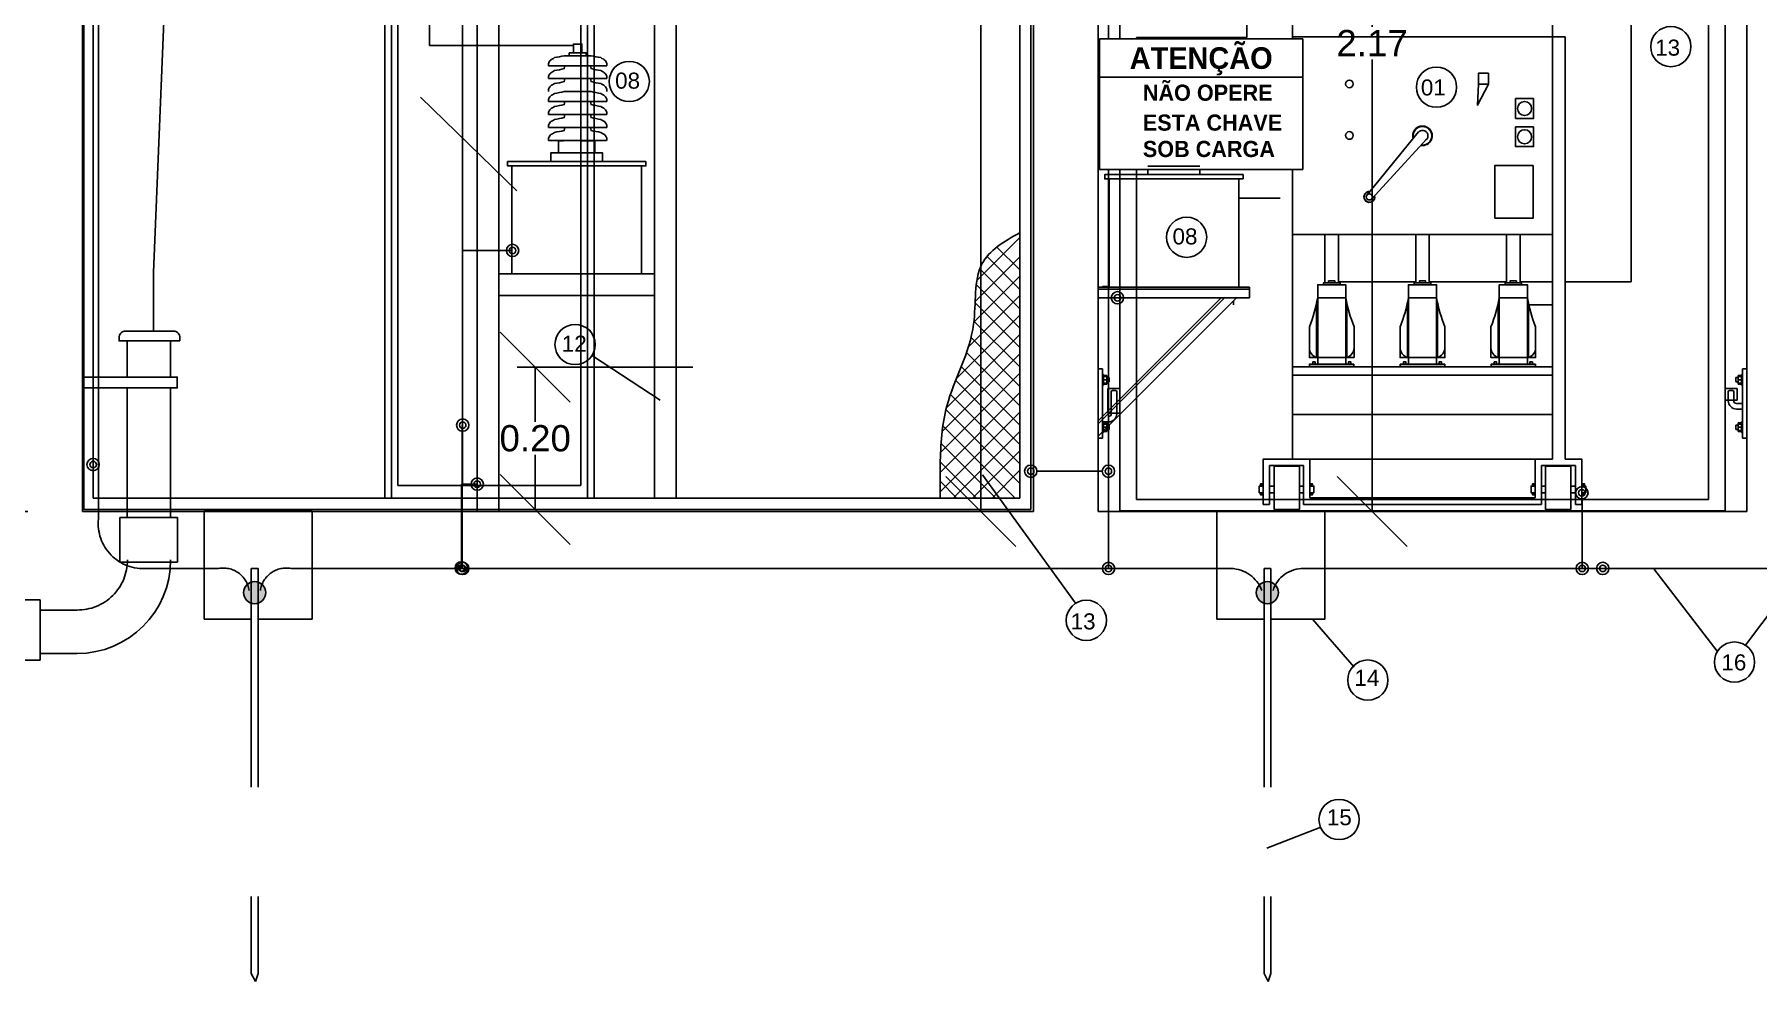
# Model space of a CAD drawing. Header units: metres. Extents: x 4188.7 to 4272.1, y 2012.8 to 2020.9.
# Drawn here: x 4216.593 to 4218.562, y 2015.576 to 2016.659 of the extents above; entities that cross this region are included whole.
import ezdxf

# ---------------------------------------------------------------- set-up
doc = ezdxf.new("R2010")
doc.units = ezdxf.units.M
for name, pattern in [('DASHDOT', [25.4, 12.7, -6.35, 0, -6.35]), ('DASHED', [0.75, 0.5, -0.25]), ('DIVIDE', [1.25, 0.5, -0.25, 0, -0.25, 0, -0.25]), ('HIDDEN', [9.525, 6.35, -3.175]), ('TRAÇO-PTO_P', [0.5, 0.25, -0.125, 0, -0.125])]:
    doc.linetypes.add(name, pattern=pattern)
for name, color, linetype in [('02', 1, 'Continuous'), ('0e-acionamento', 2, 'Continuous'), ('0E-Arquitetura', 1, 'Continuous'), ('A-COTAS', 7, 'Continuous'), ('A-FORMATOINTERNO', 22, 'Continuous'), ('A-PARED', 7, 'Continuous'), ('A-PORTA', 4, 'Continuous'), ('AX-AUXIL', 2, 'Continuous'), ('CONSTRUIR', 7, 'Continuous'), ('DIVISÓRIA', 3, 'Continuous'), ('E-ALTATENSAO', 5, 'Continuous'), ('E-ATERRAMENTO', 3, 'TRAÇO-PTO_P'), ('E-CANALETA', 6, 'Continuous'), ('E-EQUIPAMENTOS', 130, 'Continuous'), ('E-TELAPROTEÇÃO', 2, 'Continuous'), ('FORMATO_LEGENDA', 7, 'Continuous'), ('JANELA', 7, 'Continuous'), ('MALHA-DE-TERRA', 7, 'Continuous'), ('PORTA', 7, 'Continuous'), ('Tubulaçao', 7, 'TRAÇO-PTO_P')]:
    doc.layers.add(name, color=color, linetype=linetype)
doc.styles.add('arial', font='arial.ttf')
doc.styles.get("Standard").update_dxf_attribs({"font": 'arial.ttf'})
doc.styles.add('TECHNICBOLD', font='teb_____.pfb')
doc.dimstyles.get("Standard").update_dxf_attribs({"dimtxt": 0.03, "dimasz": 0.08, "dimexe": 0.18, "dimexo": 0.0625, "dimgap": 0.0035, "dimtad": 0, "dimtih": 1, "dimtoh": 1, "dimdec": 4, "dimzin": 0, "dimdsep": 46, "dimtxsty": 'Standard', "dimblk": 'OBLIQUE', "dimcen": 0.05, "dimadec": 0, "dimazin": 0, "dimtfac": 1, "dimtdec": 4, "dimtofl": 0, "dimtmove": 0, "dimatfit": 3, "dimldrblk": 'OBLIQUE', "dimfxl": 1, "dimtolj": 1, "dimtzin": 0, "dimarcsym": 0})

# ---------------------------------------------------------------- blocks, each defined once
blk = doc.blocks.new('_OBLIQUE')
at = {"color": 0, "linetype": 'ByBlock'}
blk.add_line((-0.5, -0.5), (0.5, 0.5), dxfattribs=at)
blk = doc.blocks.new('*D46')
at = {"color": 0, "lineweight": -2, "transparency": 16777216}
for p, q in [((4216.5871, 2016.8562), (4216.2684, 2016.8562)), ((4216.4484, 2016.8562), (4216.4484, 2016.5037)), ((4216.4484, 2016.1135), (4216.4484, 2016.466)), ((4216.5855, 2016.1135), (4216.2684, 2016.1135))]:
    blk.add_line(p, q, dxfattribs=at)
at = {"color": 0, "lineweight": -2, "transparency": 16777216, "xscale": 0.08, "yscale": 0.08, "zscale": 0.08}
for p, rotation in [((4216.4484, 2016.8562), 90), ((4216.4484, 2016.1135), 270)]:
    blk.add_blockref('_OBLIQUE', p, dxfattribs=dict(at, rotation=rotation))
at = {"color": 0, "transparency": 16777216, "insert": (4216.4484, 2016.4848), "char_height": 0.03, "attachment_point": 5}
blk.add_mtext('\\A1;1.50', dxfattribs=at)
blk = doc.blocks.new('*D47')
at = {"color": 0, "lineweight": -2, "transparency": 16777216}
for p, q in [((4216.5871, 2017.1628), (4215.8617, 2017.1628)), ((4216.0417, 2017.1628), (4216.0417, 2016.657)), ((4216.0417, 2016.1135), (4216.0417, 2016.6193)), ((4216.5855, 2016.1135), (4215.8617, 2016.1135))]:
    blk.add_line(p, q, dxfattribs=at)
at = {"color": 0, "lineweight": -2, "transparency": 16777216, "xscale": 0.08, "yscale": 0.08, "zscale": 0.08}
for p, rotation in [((4216.0417, 2017.1628), 90), ((4216.0417, 2016.1135), 270)]:
    blk.add_blockref('_OBLIQUE', p, dxfattribs=dict(at, rotation=rotation))
at = {"color": 0, "transparency": 16777216, "insert": (4216.0417, 2016.6381), "char_height": 0.03, "attachment_point": 5}
blk.add_mtext('\\A1;2.10', dxfattribs=at)
blk = doc.blocks.new('*D49')
at = {"color": 0, "lineweight": -2, "transparency": 16777216}
for p, q in [((4217.6724, 2017.2992), (4217.4946, 2017.2992)), ((4217.6746, 2017.2992), (4217.6746, 2016.7251)), ((4217.6746, 2016.1135), (4217.6746, 2016.6875)), ((4217.6724, 2016.1135), (4217.4946, 2016.1135))]:
    blk.add_line(p, q, dxfattribs=at)
at = {"color": 0, "lineweight": -2, "transparency": 16777216, "xscale": 0.08, "yscale": 0.08, "zscale": 0.08}
for p, rotation in [((4217.6746, 2017.2992), 90), ((4217.6746, 2016.1135), 270)]:
    blk.add_blockref('_OBLIQUE', p, dxfattribs=dict(at, rotation=rotation))
at = {"color": 0, "transparency": 16777216, "insert": (4217.6746, 2016.7063), "char_height": 0.03, "attachment_point": 5}
blk.add_mtext('\\A1;2.40', dxfattribs=at)
blk = doc.blocks.new('*D50')
at = {"color": 0, "lineweight": -2, "transparency": 16777216}
for p, q in [((4217.145, 2016.2784), (4217.3455, 2016.2784)), ((4217.1655, 2016.2784), (4217.1655, 2016.2159)), ((4217.1655, 2016.1158), (4217.1655, 2016.1783)), ((4217.1436, 2016.1158), (4217.3455, 2016.1158))]:
    blk.add_line(p, q, dxfattribs=at)
at = {"color": 0, "lineweight": -2, "transparency": 16777216, "xscale": 0.08, "yscale": 0.08, "zscale": 0.08}
for p, rotation in [((4217.1655, 2016.2784), 90), ((4217.1655, 2016.1158), 270)]:
    blk.add_blockref('_OBLIQUE', p, dxfattribs=dict(at, rotation=rotation))
at = {"color": 0, "transparency": 16777216, "insert": (4217.1655, 2016.1971), "char_height": 0.03, "attachment_point": 5}
blk.add_mtext('\\A1;0.20', dxfattribs=at)
blk = doc.blocks.new('*D51')
at = {"color": 0, "lineweight": -2, "transparency": 16777216}
for p, q in [((4218.1246, 2017.1847), (4217.9419, 2017.1847)), ((4218.1219, 2017.1847), (4218.1219, 2016.6677)), ((4218.1219, 2016.1135), (4218.1219, 2016.6305)), ((4218.1246, 2016.1135), (4217.9419, 2016.1135))]:
    blk.add_line(p, q, dxfattribs=at)
at = {"color": 0, "lineweight": -2, "transparency": 16777216, "xscale": 0.08, "yscale": 0.08, "zscale": 0.08}
for p, rotation in [((4218.1219, 2017.1847), 90), ((4218.1219, 2016.1135), 270)]:
    blk.add_blockref('_OBLIQUE', p, dxfattribs=dict(at, rotation=rotation))
at = {"color": 0, "transparency": 16777216, "insert": (4218.1219, 2016.6491), "char_height": 0.03, "attachment_point": 5}
blk.add_mtext('\\A1;2.17', dxfattribs=at)

msp = doc.modelspace()

# ---------------------------------------------------------------- hatches: boundary and pattern name
at = {"layer": 'A-PORTA', "ltscale": 10}
for points in [[(4216.83261, 2016.02064, -1), (4216.8581, 2016.02064, -1)], [(4217.98995, 2016.02064, -1), (4218.01544, 2016.02064, -1)]]:
    msp.add_hatch(color=256, dxfattribs=at).paths.add_polyline_path(points)

# ---------------------------------------------------------------- linework, layer by layer
at = {"ltscale": 10}
msp.add_line((4218.30827, 2016.1735), (4218.05076, 2016.1735), dxfattribs=at)
at = {"color": 7}
for p, q in [((4218.54867, 2015.96083), (4218.64602, 2016.0906)), ((4218.10144, 2015.9357), (4218.05392, 2015.99036)), ((4218.06343, 2015.75259), (4218.00179, 2015.72845))]:
    msp.add_line(p, q, dxfattribs=at)
at = {"layer": '02', "ltscale": 10}
for p, q in [((4218.11626, 2016.47562), (4218.17508, 2016.54752)), ((4218.18459, 2016.53959), (4218.1212, 2016.47068)), ((4218.05854, 2016.35185), (4218.05854, 2016.28954)), ((4218.09303, 2016.35185), (4218.09303, 2016.28954)), ((4218.16227, 2016.35185), (4218.16227, 2016.28954)), ((4218.19676, 2016.35185), (4218.19676, 2016.28954)), ((4218.26604, 2016.35185), (4218.26604, 2016.28954)), ((4218.30053, 2016.35185), (4218.30053, 2016.28954))]:
    msp.add_line(p, q, dxfattribs=at)
for points in [[(4218.0308, 2016.65383), (4218.0308, 2016.74263), (4218.32822, 2016.74263), (4218.32822, 2016.65617), (4218.04271, 2016.65617)], [(4218.0308, 2016.65617), (4218.32822, 2016.65617), (4218.32822, 2016.43016), (4218.0308, 2016.43016), (4218.0308, 2016.50465)], [(4218.25482, 2016.60213), (4218.2422, 2016.578), (4218.24336, 2016.60213)]]:
    msp.add_lwpolyline(points, dxfattribs=at)
for points in [[(4218.25482, 2016.61472), (4218.24336, 2016.61472), (4218.24336, 2016.60213), (4218.25482, 2016.60213)], [(4218.30651, 2016.58561), (4218.28589, 2016.58561), (4218.28589, 2016.56304), (4218.30651, 2016.56304)], [(4218.30651, 2016.55326), (4218.28589, 2016.55326), (4218.28589, 2016.53069), (4218.30651, 2016.53069)], [(4218.30615, 2016.50924), (4218.26223, 2016.50924), (4218.26223, 2016.449), (4218.30615, 2016.449)]]:
    msp.add_lwpolyline(points, close=True, dxfattribs=at)
for centre, radius in [((4218.2962, 2016.57433), 0.00806), ((4218.2962, 2016.54198), 0.00806), ((4218.1188, 2016.47322), 0.0035)]:
    msp.add_circle(centre, radius, dxfattribs=at)
for centre, radius, start, end in [((4218.17951, 2016.54317), 0.01115, 260.91442, 197.0178), ((4218.17951, 2016.54317), 0.01066, 262.6925, 195.22835), ((4218.17951, 2016.54317), 0.01061, 262.88166, 195.03795), ((4218.17951, 2016.54317), 0.00621, 309.92973, 145.93615), ((4218.1188, 2016.47322), 0.00621, 84.85142, 13.23755), ((4218.1188, 2016.47322), 0.00597, 86.47584, 11.61263)]:
    msp.add_arc(centre, radius, start, end, dxfattribs=at)
at = {"layer": '0e-acionamento'}
for p, q in [((4217.86579, 2016.50855), (4217.92508, 2016.50855)), ((4217.80898, 2016.37022), (4217.98189, 2016.37022)), ((4217.80898, 2016.36775), (4217.98189, 2016.36775)), ((4217.9496, 2016.35787), (4217.80898, 2016.21724)), ((4217.96707, 2016.35787), (4217.80898, 2016.19977)), ((4217.9531, 2016.35787), (4217.80898, 2016.21374)), ((4217.98189, 2016.35787), (4217.80898, 2016.35787)), ((4217.98189, 2016.37022), (4217.98189, 2016.35787))]:
    msp.add_line(p, q, dxfattribs=at)
for points in [[(4217.97448, 2016.49373), (4217.81639, 2016.49373), (4217.81639, 2016.49867), (4217.97448, 2016.49867)], [(4217.96954, 2016.37022), (4217.82133, 2016.37022), (4217.82133, 2016.49373), (4217.96954, 2016.49373)]]:
    msp.add_lwpolyline(points, close=True, dxfattribs=at)
msp.add_lwpolyline([(4217.92508, 2016.50465), (4217.92508, 2016.49867), (4217.86579, 2016.49867), (4217.86579, 2016.50465)], dxfattribs=at)
at = {"layer": '0E-Arquitetura', "color": 1}
for p, q in [((4216.64955, 2016.11583), (4216.64955, 2017.5902)), ((4217.73179, 2017.5902), (4217.73179, 2016.11583)), ((4216.66031, 2016.12888), (4216.66031, 2017.16331)), ((4217.71944, 2017.16331), (4217.71944, 2016.12888)), ((4218.52535, 2016.11422), (4218.52535, 2017.00306)), ((4218.50652, 2016.12727), (4218.50652, 2016.98424)), ((4217.97885, 2016.65561), (4217.97885, 2016.87335)), ((4217.83373, 2016.65383), (4217.83373, 2016.67443)), ((4217.8525, 2016.65561), (4217.97885, 2016.65561)), ((4217.8525, 2016.65561), (4217.8525, 2016.6538)), ((4217.83373, 2016.11422), (4217.83373, 2016.50465)), ((4217.8525, 2016.12727), (4217.8525, 2016.50465)), ((4217.82066, 2016.37068), (4217.81392, 2016.37068)), ((4217.80898, 2016.27649), (4217.81392, 2016.27649)), ((4217.81392, 2016.19745), (4217.81392, 2016.27649)), ((4218.54511, 2016.19745), (4218.54511, 2016.27649)), ((4218.55005, 2016.27649), (4218.54511, 2016.27649)), ((4217.8149, 2016.27022), (4217.81392, 2016.27022)), ((4217.8149, 2016.25807), (4217.81392, 2016.25807)), ((4217.8149, 2016.25807), (4217.8149, 2016.27022)), ((4217.81861, 2016.26908), (4217.8149, 2016.26908)), ((4217.81861, 2016.26785), (4217.8149, 2016.26785)), ((4217.81861, 2016.26414), (4217.8149, 2016.26414)), ((4217.81861, 2016.26044), (4217.8149, 2016.26044)), ((4217.81861, 2016.2592), (4217.8149, 2016.2592)), ((4217.81861, 2016.2592), (4217.81861, 2016.26908)), ((4217.82133, 2016.26661), (4217.81861, 2016.26661)), ((4217.82133, 2016.26167), (4217.81861, 2016.26167)), ((4217.82133, 2016.26167), (4217.82133, 2016.26661)), ((4218.5377, 2016.26661), (4218.54041, 2016.26661)), ((4218.5377, 2016.26167), (4218.5377, 2016.26661)), ((4218.5377, 2016.26167), (4218.54041, 2016.26167)), ((4218.54041, 2016.2592), (4218.54041, 2016.26908)), ((4218.54041, 2016.26908), (4218.54412, 2016.26908)), ((4218.54041, 2016.26785), (4218.54412, 2016.26785)), ((4218.54041, 2016.26414), (4218.54412, 2016.26414)), ((4218.54041, 2016.26044), (4218.54412, 2016.26044)), ((4218.54041, 2016.2592), (4218.54412, 2016.2592)), ((4218.54412, 2016.25807), (4218.54412, 2016.27022)), ((4218.54412, 2016.27022), (4218.54511, 2016.27022)), ((4218.54412, 2016.25807), (4218.54511, 2016.25807)), ((4217.8238, 2016.22529), (4217.8238, 2016.25031)), ((4217.82528, 2016.25179), (4217.82859, 2016.25179)), ((4217.83007, 2016.22529), (4217.83007, 2016.25031)), ((4218.52895, 2016.24011), (4218.52895, 2016.25031)), ((4218.53044, 2016.25179), (4218.53375, 2016.25179)), ((4218.53523, 2016.24011), (4218.53523, 2016.25031)), ((4218.53836, 2016.23697), (4218.54511, 2016.23697)), ((4218.54511, 2016.2307), (4218.53836, 2016.2307)), ((4217.80898, 2016.19745), (4217.81392, 2016.19745)), ((4217.8149, 2016.21587), (4217.81392, 2016.21587)), ((4217.81392, 2016.21587), (4217.82066, 2016.21587)), ((4217.8149, 2016.20372), (4217.81392, 2016.20372)), ((4217.8149, 2016.21587), (4217.8149, 2016.20372)), ((4217.81861, 2016.21474), (4217.8149, 2016.21474)), ((4217.81861, 2016.2135), (4217.8149, 2016.2135)), ((4217.81861, 2016.2098), (4217.8149, 2016.2098)), ((4217.81861, 2016.20609), (4217.8149, 2016.20609)), ((4217.81861, 2016.20486), (4217.8149, 2016.20486)), ((4217.81861, 2016.21474), (4217.81861, 2016.20486)), ((4217.82133, 2016.21227), (4217.81861, 2016.21227)), ((4217.82133, 2016.20733), (4217.81861, 2016.20733)), ((4217.82133, 2016.21227), (4217.82133, 2016.20733)), ((4218.5377, 2016.21227), (4218.5377, 2016.20733)), ((4218.5377, 2016.21227), (4218.54041, 2016.21227)), ((4218.5377, 2016.20733), (4218.54041, 2016.20733)), ((4218.54041, 2016.21474), (4218.54041, 2016.20486)), ((4218.54041, 2016.21474), (4218.54412, 2016.21474)), ((4218.54041, 2016.2135), (4218.54412, 2016.2135)), ((4218.54041, 2016.2098), (4218.54412, 2016.2098)), ((4218.54041, 2016.20609), (4218.54412, 2016.20609)), ((4218.54041, 2016.20486), (4218.54412, 2016.20486)), ((4218.54412, 2016.21587), (4218.54511, 2016.21587)), ((4218.54412, 2016.21587), (4218.54412, 2016.20372)), ((4218.54412, 2016.20372), (4218.54511, 2016.20372)), ((4218.55005, 2016.19745), (4218.54511, 2016.19745)), ((4217.71944, 2016.12888), (4216.66031, 2016.12888)), ((4218.50652, 2016.12727), (4217.8525, 2016.12727)), ((4217.73179, 2016.11583), (4216.64955, 2016.11583)), ((4218.52535, 2016.11346), (4217.83368, 2016.11346)), ((4218.52535, 2016.11422), (4217.83373, 2016.11422))]:
    msp.add_line(p, q, dxfattribs=at)
at = {"layer": '0E-Arquitetura'}
for p, q in [((4217.6702, 2016.37768), (4217.71944, 2016.42692)), ((4217.71944, 2016.38968), (4217.6932, 2016.41593)), ((4217.66825, 2016.35355), (4217.71944, 2016.40474)), ((4217.71944, 2016.3675), (4217.68183, 2016.40512)), ((4217.66679, 2016.32991), (4217.71944, 2016.38255)), ((4217.71944, 2016.34532), (4217.67364, 2016.39112)), ((4217.66046, 2016.30139), (4217.71944, 2016.36037)), ((4217.71944, 2016.32313), (4217.66955, 2016.37302)), ((4217.64698, 2016.26573), (4217.71944, 2016.33819)), ((4217.71944, 2016.30095), (4217.6682, 2016.35219)), ((4217.6354, 2016.23197), (4217.71944, 2016.316)), ((4217.71944, 2016.27877), (4217.66694, 2016.33126)), ((4217.71944, 2016.25658), (4217.66359, 2016.31243)), ((4217.63058, 2016.20496), (4217.71944, 2016.29382)), ((4217.71944, 2016.21222), (4217.65241, 2016.27925)), ((4217.71944, 2016.2344), (4217.65846, 2016.29538)), ((4217.62875, 2016.18094), (4217.71944, 2016.27164)), ((4217.71944, 2016.19003), (4217.64606, 2016.26341)), ((4217.62818, 2016.15819), (4217.71944, 2016.24945)), ((4217.71944, 2016.16785), (4217.64002, 2016.24727)), ((4217.62815, 2016.13598), (4217.71944, 2016.22727)), ((4217.71944, 2016.14567), (4217.63495, 2016.23015)), ((4217.71404, 2016.12888), (4217.63142, 2016.2115)), ((4217.64323, 2016.12888), (4217.71944, 2016.20509)), ((4217.69186, 2016.12888), (4217.62934, 2016.1914)), ((4217.66542, 2016.12888), (4217.71944, 2016.1829)), ((4217.66968, 2016.12888), (4217.62838, 2016.17017)), ((4217.6876, 2016.12888), (4217.71944, 2016.16072)), ((4217.64749, 2016.12888), (4217.62812, 2016.14825))]:
    msp.add_line(p, q, dxfattribs=at)
at = {"layer": '0E-Arquitetura', "color": 252, "linetype": 'HIDDEN', "ltscale": 0.03}
for p, q in [((4217.82009, 2016.22585), (4217.82009, 2016.25426)), ((4217.82009, 2016.25426), (4217.83368, 2016.25426)), ((4218.53893, 2016.25426), (4218.52535, 2016.25426)), ((4218.53893, 2016.24067), (4218.52535, 2016.24067)), ((4218.53893, 2016.24067), (4218.53893, 2016.25426)), ((4217.82009, 2016.22585), (4217.83368, 2016.22585))]:
    msp.add_line(p, q, dxfattribs=at)
at = {"layer": '0E-Arquitetura', "color": 1}
for centre, radius, start, end in [((4217.82528, 2016.25031), 0.00148, 90, 180), ((4217.82859, 2016.25031), 0.00148, 0, 90), ((4218.53044, 2016.25031), 0.00148, 90, 180), ((4218.53836, 2016.24011), 0.00941, 180, 270), ((4218.53375, 2016.25031), 0.00148, 0, 90), ((4218.53836, 2016.24011), 0.00314, 180, 270), ((4217.82066, 2016.22529), 0.00941, 270, 0), ((4217.82066, 2016.22529), 0.00314, 270, 0)]:
    msp.add_arc(centre, radius, start, end, dxfattribs=at)
at = {"layer": '0E-Arquitetura'}
msp.add_open_spline([(4217.71944, 2016.43228), (4217.70122, 2016.42245), (4217.66332, 2016.39918), (4217.67459, 2016.31426), (4217.63229, 2016.24604), (4217.62798, 2016.17681), (4217.62809, 2016.14163), (4217.62821, 2016.12888)], degree=3, knots=[0.01715932, 0.01715932, 0.01715932, 0.01715932, 0.13224573, 0.27282314, 0.47222625, 0.60839138, 0.68602325, 0.68602325, 0.68602325, 0.68602325], dxfattribs=at)
at = {"layer": 'A-COTAS', "ltscale": 10}
for p, q in [((4217.40167, 2016.11346), (4217.08154, 2016.11346)), ((4217.81699, 2016.11346), (4217.80898, 2016.11346))]:
    msp.add_line(p, q, dxfattribs=at)
at = {"layer": 'A-FORMATOINTERNO'}
for p in [(4216.74787, 2016.84661), (4216.72938, 2016.32031)]:
    msp.add_line(p, (4216.72938, 2016.38693), dxfattribs=at)
at = {"layer": 'A-FORMATOINTERNO', "ltscale": 10}
for centre, radius in [((4217.13962, 2016.41197), 0.00706), ((4217.13962, 2016.41197), 0.00371), ((4217.83086, 2016.35787), 0.00706), ((4217.83086, 2016.35787), 0.00371), ((4217.08264, 2016.21233), 0.00706), ((4217.08264, 2016.21233), 0.00371), ((4216.66031, 2016.16711), 0.00706), ((4216.66031, 2016.16711), 0.00371), ((4217.73179, 2016.15952), 0.00706), ((4217.73179, 2016.15952), 0.00371), ((4217.82054, 2016.15952), 0.00706), ((4217.82054, 2016.15952), 0.00371), ((4217.09927, 2016.14485), 0.00706), ((4217.09927, 2016.14485), 0.00371), ((4218.36159, 2016.13495), 0.00706), ((4218.36159, 2016.13495), 0.00371), ((4217.0811, 2016.04889), 0.00706), ((4217.08264, 2016.04847), 0.00706), ((4217.0811, 2016.04889), 0.00371), ((4217.08264, 2016.04847), 0.00371), ((4217.82072, 2016.04837), 0.00706), ((4217.82072, 2016.04837), 0.00371), ((4218.36207, 2016.04847), 0.00706), ((4218.36207, 2016.04847), 0.00371), ((4218.38546, 2016.04847), 0.00706), ((4218.38546, 2016.04847), 0.00371)]:
    msp.add_circle(centre, radius, dxfattribs=at)
at = {"layer": 'A-PARED'}
for p, q in [((4216.64796, 2016.11346), (4216.64796, 2017.5956)), ((4216.64796, 2016.11346), (4216.64796, 2017.29917)), ((4217.73487, 2016.11346), (4217.73487, 2017.29917)), ((4217.80898, 2016.11346), (4217.80898, 2017.29917)), ((4218.55005, 2016.11346), (4218.55005, 2017.29917)), ((4217.73487, 2016.11346), (4216.64796, 2016.11346)), ((4218.55005, 2016.11346), (4217.80898, 2016.11346))]:
    msp.add_line(p, q, dxfattribs=at)
at = {"layer": 'A-PORTA', "color": 6}
msp.add_line((4218.04778, 2016.22462), (4218.30315, 2016.22462), dxfattribs=at)
at = {"layer": 'A-PORTA'}
msp.add_lwpolyline([(4218.32822, 2016.22462), (4218.0308, 2016.22462)], dxfattribs=at)
msp.add_lwpolyline([(4218.32822, 2016.22462), (4218.0308, 2016.22462)], dxfattribs=at)
at = {"layer": 'A-PORTA', "ltscale": 10}
for centre in [(4216.84486, 2016.02076), (4218.00221, 2016.02076)]:
    msp.add_circle(centre, 0.01274, dxfattribs=at)
at = {"layer": 'AX-AUXIL'}
msp.add_line((4218.0168, 2016.47164), (4217.96954, 2016.47164), dxfattribs=at)
for points in [[(4217.96954, 2016.47164), (4218.0168, 2016.47164)], [(4218.0168, 2016.47164), (4217.96954, 2016.47164)]]:
    msp.add_lwpolyline(points, dxfattribs=at)
at = {"layer": 'CONSTRUIR', "ltscale": 10}
for p, q in [((4217.03453, 2016.58718), (4217.1444, 2016.48028)), ((4217.23095, 2016.29162), (4217.30841, 2016.24067)), ((4217.78292, 2016.00885), (4217.67652, 2016.15559))]:
    msp.add_line(p, q, dxfattribs=at)
at = {"layer": 'DIVISÓRIA', "ltscale": 10}
for centre in [(4218.09598, 2016.60245), (4218.09598, 2016.54347)]:
    msp.add_circle(centre, 0.00438, dxfattribs=at)
at = {"layer": 'E-ALTATENSAO'}
for p, q in [((4218.41789, 2017.04227), (4218.41789, 2016.37601)), ((4218.08346, 2016.37601), (4218.17179, 2016.37601)), ((4218.18719, 2016.37601), (4218.27556, 2016.37601)), ((4218.29096, 2016.37601), (4218.32822, 2016.37601)), ((4218.34255, 2016.37601), (4218.41789, 2016.37601))]:
    msp.add_line(p, q, dxfattribs=at)
msp.add_lwpolyline([(4217.20969, 2016.64642), (4217.04479, 2016.64642), (4217.04479, 2016.9674)], dxfattribs=at)
at = {"layer": 'E-ATERRAMENTO', "ltscale": 10}
msp.add_line((4217.08204, 2016.21227), (4217.08204, 2016.04847), dxfattribs=at)
for points in [[(4217.08253, 2016.14485), (4217.08253, 2016.41197), (4217.13962, 2016.41197), (4217.08253, 2016.41197), (4217.08253, 2016.81655), (4217.13962, 2016.81655)], [(4217.09927, 2016.14485), (4217.0811, 2016.14485), (4217.0811, 2016.04889)]]:
    msp.add_lwpolyline(points, dxfattribs=at)
at = {"layer": 'E-CANALETA'}
for centre in [(4218.46334, 2016.64514), (4217.27294, 2016.60519), (4218.19548, 2016.59875), (4217.90994, 2016.42709), (4217.2111, 2016.30442), (4217.79538, 2015.98908), (4218.53607, 2015.94136), (4218.11702, 2015.92072), (4218.08422, 2015.7613)]:
    msp.add_circle(centre, 0.023, dxfattribs=at)
at = {"layer": 'E-EQUIPAMENTOS'}
for p, q in [((4217.81051, 2016.65383), (4217.81051, 2016.62322)), ((4218.04271, 2016.65062), (4218.04271, 2016.65383)), ((4218.04271, 2016.62322), (4218.04271, 2016.65062)), ((4218.32822, 2016.65617), (4218.32822, 2016.1735)), ((4218.34255, 2016.65617), (4218.32822, 2016.65617)), ((4218.34255, 2016.1735), (4218.34255, 2016.65617)), ((4217.81051, 2016.61019), (4218.04271, 2016.61019)), ((4218.0308, 2016.50465), (4218.0308, 2016.1735)), ((4217.19779, 2016.38518), (4217.12397, 2016.38518)), ((4217.30183, 2016.38518), (4217.21755, 2016.38518)), ((4217.21755, 2016.36048), (4217.12397, 2016.36048)), ((4217.30183, 2016.36048), (4217.21755, 2016.36048)), ((4218.32822, 2016.2791), (4218.0308, 2016.2791)), ((4218.32822, 2016.26922), (4218.0308, 2016.26922)), ((4218.00484, 2016.1215), (4217.99743, 2016.1215)), ((4218.31568, 2016.1215), (4218.04335, 2016.1215)), ((4218.30827, 2016.12914), (4218.05076, 2016.12914)), ((4218.35418, 2016.1215), (4218.36159, 2016.1215))]:
    msp.add_line(p, q, dxfattribs=at)
at = {"layer": 'E-EQUIPAMENTOS', "color": 1}
for p, q in [((4217.19875, 2016.63472), (4217.22932, 2016.63472)), ((4217.18081, 2016.62329), (4217.24726, 2016.62329)), ((4217.18081, 2016.62329), (4217.24726, 2016.62329)), ((4217.24726, 2016.60847), (4217.18081, 2016.60847)), ((4217.19875, 2016.59365), (4217.22932, 2016.59365)), ((4217.18081, 2016.58222), (4217.24726, 2016.58222)), ((4217.18081, 2016.56739), (4217.24726, 2016.56739)), ((4217.24726, 2016.55257), (4217.18081, 2016.55257)), ((4217.19779, 2016.53775), (4217.18066, 2016.53775)), ((4217.18066, 2016.53775), (4217.24711, 2016.53775)), ((4217.24711, 2016.53775), (4217.21755, 2016.53775))]:
    msp.add_line(p, q, dxfattribs=at)
at = {"layer": 'E-EQUIPAMENTOS'}
for points in [[(4217.09927, 2016.11346), (4217.09927, 2016.80513), (4217.19779, 2016.80513)], [(4217.32653, 2016.12888), (4217.32653, 2016.80513), (4217.19779, 2016.80513)], [(4217.12397, 2016.11346), (4217.12397, 2016.78042), (4217.19779, 2016.78042)], [(4217.19779, 2016.78042), (4217.30183, 2016.78042), (4217.30183, 2016.12888)], [(4217.81051, 2016.65383), (4218.04271, 2016.65383), (4218.04271, 2016.63737)], [(4218.04271, 2016.65062), (4218.04271, 2016.50465), (4217.81051, 2016.50465), (4217.81051, 2016.65062)], [(4218.34255, 2016.36267), (4218.34255, 2016.1735)], [(4216.69932, 2016.26714), (4216.69932, 2016.3086), (4216.74872, 2016.3086), (4216.74872, 2016.26714)], [(4216.64796, 2016.26714), (4216.75641, 2016.26714), (4216.75641, 2016.25479), (4216.64796, 2016.25479)], [(4216.69932, 2016.11346), (4216.69932, 2016.25479)], [(4216.74872, 2016.25479), (4216.74872, 2016.11346)], [(4218.05076, 2016.12914), (4218.05076, 2016.1735), (4217.99743, 2016.1735), (4217.99743, 2016.1215)], [(4218.04335, 2016.1215), (4218.04335, 2016.16609), (4218.00484, 2016.16609), (4218.00484, 2016.1215)], [(4218.0168, 2016.11599), (4218.0101, 2016.11599), (4218.0101, 2016.16539), (4218.0168, 2016.16539)], [(4218.0101, 2016.16539), (4218.03888, 2016.16539), (4218.03888, 2016.11599), (4218.0101, 2016.11599)], [(4218.30827, 2016.12914), (4218.30827, 2016.1735), (4218.32822, 2016.1735)], [(4218.31568, 2016.1215), (4218.31568, 2016.16609), (4218.35418, 2016.16609), (4218.35418, 2016.1215)], [(4218.34893, 2016.16539), (4218.32015, 2016.16539), (4218.32015, 2016.11599), (4218.34893, 2016.11599)], [(4218.34222, 2016.11599), (4218.34893, 2016.11599), (4218.34893, 2016.16539), (4218.34222, 2016.16539)], [(4218.34255, 2016.1735), (4218.36159, 2016.1735), (4218.36159, 2016.1215)], [(4217.99743, 2016.14263), (4217.99301, 2016.14263), (4217.99301, 2016.13495), (4217.99743, 2016.13495)], [(4217.99608, 2016.14263), (4217.99608, 2016.14515), (4217.99448, 2016.14515), (4217.99448, 2016.14263)], [(4218.0101, 2016.14263), (4218.00484, 2016.14263)], [(4218.04335, 2016.14263), (4218.03888, 2016.14263)], [(4218.05076, 2016.13495), (4218.05546, 2016.13495), (4218.05546, 2016.14263), (4218.05076, 2016.14263)], [(4218.05379, 2016.14263), (4218.05379, 2016.14515), (4218.05219, 2016.14515), (4218.05219, 2016.14263)], [(4218.30827, 2016.13495), (4218.30356, 2016.13495), (4218.30356, 2016.14263), (4218.30827, 2016.14263)], [(4218.30523, 2016.14263), (4218.30523, 2016.14515), (4218.30683, 2016.14515), (4218.30683, 2016.14263)], [(4218.31568, 2016.14263), (4218.32015, 2016.14263)], [(4218.34893, 2016.14263), (4218.35418, 2016.14263)], [(4218.36159, 2016.14263), (4218.36601, 2016.14263), (4218.36601, 2016.13495), (4218.36159, 2016.13495)], [(4218.36294, 2016.14263), (4218.36294, 2016.14515), (4218.36454, 2016.14515), (4218.36454, 2016.14263)], [(4217.99448, 2016.13495), (4217.99448, 2016.13257), (4217.99608, 2016.13257), (4217.99608, 2016.13495)], [(4218.00484, 2016.13495), (4218.0101, 2016.13495)], [(4218.03888, 2016.13495), (4218.04335, 2016.13495)], [(4218.05219, 2016.13495), (4218.05219, 2016.13257), (4218.05379, 2016.13257), (4218.05379, 2016.13495)], [(4218.30683, 2016.13495), (4218.30683, 2016.13257), (4218.30523, 2016.13257), (4218.30523, 2016.13495)], [(4218.32015, 2016.13495), (4218.31568, 2016.13495)], [(4218.35418, 2016.13495), (4218.34893, 2016.13495)], [(4218.36454, 2016.13495), (4218.36454, 2016.13257), (4218.36294, 2016.13257), (4218.36294, 2016.13495)]]:
    msp.add_lwpolyline(points, dxfattribs=at)
at = {"layer": 'E-EQUIPAMENTOS', "color": 1}
for points in [[(4217.18081, 2016.62329, -0.0472263), (4217.18066, 2016.62482, -0.0742475), (4217.18081, 2016.62579, -0.0583552), (4217.1816, 2016.6276, -0.0458925), (4217.18306, 2016.62964, -0.1276703), (4217.18508, 2016.63104, 0.1065713), (4217.18756, 2016.6326, 0.0267064), (4217.19875, 2016.63472, 0.0883096)], [(4217.24726, 2016.62329, 0.0472263), (4217.24741, 2016.62482, 0.0742475), (4217.24726, 2016.62579, 0.0583552), (4217.24647, 2016.6276, 0.0458925), (4217.24501, 2016.62964, 0.1276703), (4217.24299, 2016.63104, -0.1065713), (4217.24051, 2016.6326, -0.0267064), (4217.22932, 2016.63472, -0.0883096)], [(4217.18081, 2016.60847, -0.0472263), (4217.18066, 2016.61, -0.0742475), (4217.18081, 2016.61097, -0.0583552), (4217.1816, 2016.61278, -0.0458925), (4217.18306, 2016.61482, -0.1276703), (4217.18508, 2016.61622, 0.1065713), (4217.18756, 2016.61778, 0.0267064), (4217.19875, 2016.6199, 0.0883096), (4217.19921, 2016.62329)], [(4217.24726, 2016.60847, 0.0472263), (4217.24741, 2016.61, 0.0742475), (4217.24726, 2016.61097, 0.0583552), (4217.24647, 2016.61278, 0.0458925), (4217.24501, 2016.61482, 0.1276703), (4217.24299, 2016.61622, -0.1065713), (4217.24051, 2016.61778, -0.0267064), (4217.22932, 2016.6199, -0.0883096), (4217.22886, 2016.62329)], [(4217.18081, 2016.59365, -0.0472263), (4217.18066, 2016.59518, -0.0742475), (4217.18081, 2016.59615, -0.0583552), (4217.1816, 2016.59796, -0.0458925), (4217.18306, 2016.6, -0.1276703), (4217.18508, 2016.60139, 0.1065713), (4217.18756, 2016.60295, 0.0267064), (4217.19875, 2016.60508, 0.0883096), (4217.19921, 2016.60847)], [(4217.18081, 2016.58222, -0.0472263), (4217.18066, 2016.58375, -0.0742475), (4217.18081, 2016.58472, -0.0583552), (4217.1816, 2016.58653, -0.0458925), (4217.18306, 2016.58857, -0.1276703), (4217.18508, 2016.58996, 0.1065713), (4217.18756, 2016.59152, 0.0267064), (4217.19875, 2016.59365, 0.0883096)], [(4217.24726, 2016.59365, 0.0472263), (4217.24741, 2016.59518, 0.0742475), (4217.24726, 2016.59615, 0.0583552), (4217.24647, 2016.59796, 0.0458925), (4217.24501, 2016.6, 0.1276703), (4217.24299, 2016.60139, -0.1065713), (4217.24051, 2016.60295, -0.0267064), (4217.22932, 2016.60508, -0.0883096), (4217.22886, 2016.60847)], [(4217.24726, 2016.58222, 0.0472263), (4217.24741, 2016.58375, 0.0742475), (4217.24726, 2016.58472, 0.0583552), (4217.24647, 2016.58653, 0.0458925), (4217.24501, 2016.58857, 0.1276703), (4217.24299, 2016.58996, -0.1065713), (4217.24051, 2016.59152, -0.0267064), (4217.22932, 2016.59365, -0.0883096)], [(4217.18081, 2016.56739, -0.0472263), (4217.18066, 2016.56893, -0.0742475), (4217.18081, 2016.5699, -0.0583552), (4217.1816, 2016.57171, -0.0458925), (4217.18306, 2016.57375, -0.1276703), (4217.18508, 2016.57514, 0.1065713), (4217.18756, 2016.5767, 0.0267064), (4217.19875, 2016.57883, 0.0883096), (4217.19921, 2016.58222)], [(4217.24726, 2016.56739, 0.0472263), (4217.24741, 2016.56893, 0.0742475), (4217.24726, 2016.5699, 0.0583552), (4217.24647, 2016.57171, 0.0458925), (4217.24501, 2016.57375, 0.1276703), (4217.24299, 2016.57514, -0.1065713), (4217.24051, 2016.5767, -0.0267064), (4217.22932, 2016.57883, -0.0883096), (4217.22886, 2016.58222)], [(4217.18081, 2016.55257, -0.0472263), (4217.18066, 2016.55411, -0.0742475), (4217.18081, 2016.55508, -0.0583552), (4217.1816, 2016.55689, -0.0458925), (4217.18306, 2016.55893, -0.1276703), (4217.18508, 2016.56032, 0.1065713), (4217.18756, 2016.56188, 0.0267064), (4217.19875, 2016.564, 0.0883096), (4217.19921, 2016.56739)], [(4217.18081, 2016.53775, -0.0472263), (4217.18066, 2016.53928, -0.0742475), (4217.18081, 2016.54026, -0.0583552), (4217.1816, 2016.54207, -0.0458925), (4217.18306, 2016.54411, -0.1276703), (4217.18508, 2016.5455, 0.1065713), (4217.18756, 2016.54706, 0.0267064), (4217.19875, 2016.54918, 0.0883096), (4217.19921, 2016.55257)], [(4217.24726, 2016.55257, 0.0472263), (4217.24741, 2016.55411, 0.0742475), (4217.24726, 2016.55508, 0.0583552), (4217.24647, 2016.55689, 0.0458925), (4217.24501, 2016.55893, 0.1276703), (4217.24299, 2016.56032, -0.1065713), (4217.24051, 2016.56188, -0.0267064), (4217.22932, 2016.564, -0.0883096), (4217.22886, 2016.56739)], [(4217.24726, 2016.53775, 0.0472263), (4217.24741, 2016.53928, 0.0742475), (4217.24726, 2016.54026, 0.0583552), (4217.24647, 2016.54207, 0.0458925), (4217.24501, 2016.54411, 0.1276703), (4217.24299, 2016.5455, -0.1065713), (4217.24051, 2016.54706, -0.0267064), (4217.22932, 2016.54918, -0.0883096), (4217.22886, 2016.55257)]]:
    msp.add_lwpolyline(points, format="xyb", dxfattribs=at)
for points in [[(4217.20415, 2016.63811), (4217.20415, 2016.63472), (4217.22392, 2016.63472), (4217.22392, 2016.63811)], [(4217.20909, 2016.63811), (4217.20909, 2016.64799), (4217.21898, 2016.64799), (4217.21898, 2016.63811)], [(4217.20909, 2016.63811), (4217.20909, 2016.64799), (4217.21898, 2016.64799), (4217.21898, 2016.63811)], [(4218.08528, 2016.37283), (4218.06629, 2016.37283), (4218.06629, 2016.3749), (4218.08528, 2016.3749)], [(4218.07938, 2016.3749), (4218.0722, 2016.3749), (4218.0722, 2016.37713), (4218.07938, 2016.37713)], [(4218.189, 2016.37283), (4218.17002, 2016.37283), (4218.17002, 2016.3749), (4218.189, 2016.3749)], [(4218.1831, 2016.3749), (4218.17592, 2016.3749), (4218.17592, 2016.37713), (4218.1831, 2016.37713)], [(4218.29278, 2016.37283), (4218.2738, 2016.37283), (4218.2738, 2016.3749), (4218.29278, 2016.3749)], [(4218.28688, 2016.3749), (4218.2797, 2016.3749), (4218.2797, 2016.37713), (4218.28688, 2016.37713)], [(4218.10123, 2016.2818), (4218.0503, 2016.2818), (4218.0503, 2016.27917), (4218.10123, 2016.27917)], [(4218.20496, 2016.2818), (4218.15403, 2016.2818), (4218.15403, 2016.27917), (4218.20496, 2016.27917)], [(4218.30873, 2016.2818), (4218.2578, 2016.2818), (4218.2578, 2016.27917), (4218.30873, 2016.27917)]]:
    msp.add_lwpolyline(points, close=True, dxfattribs=at)
for points in [[(4217.19779, 2016.53739), (4217.19206, 2016.53739), (4217.19206, 2016.52352), (4217.21755, 2016.52352)], [(4217.21755, 2016.52352), (4217.23373, 2016.52352), (4217.23373, 2016.53739), (4217.21755, 2016.53739)], [(4217.21755, 2016.5087), (4217.13385, 2016.5087), (4217.13385, 2016.51364), (4217.21755, 2016.51364)], [(4217.21755, 2016.51364), (4217.18325, 2016.51364), (4217.18325, 2016.52352), (4217.21755, 2016.52352)], [(4217.21755, 2016.52352), (4217.24254, 2016.52352), (4217.24254, 2016.51364), (4217.21755, 2016.51364)], [(4217.21755, 2016.51364), (4217.29195, 2016.51364), (4217.29195, 2016.5087), (4217.21755, 2016.5087)], [(4217.21755, 2016.38518), (4217.13879, 2016.38518), (4217.13879, 2016.5087), (4217.21755, 2016.5087)], [(4217.21755, 2016.5087), (4217.28701, 2016.5087), (4217.28701, 2016.38518), (4217.21755, 2016.38518)], [(4218.05971, 2016.2818), (4218.05971, 2016.37283), (4218.09186, 2016.37283), (4218.09186, 2016.2818)], [(4218.05971, 2016.2818), (4218.05971, 2016.37283), (4218.09186, 2016.37283), (4218.09186, 2016.2818)], [(4218.05971, 2016.35792), (4218.09186, 2016.35792)], [(4218.05971, 2016.35792), (4218.09186, 2016.35792)], [(4218.16344, 2016.2818), (4218.16344, 2016.37283), (4218.19559, 2016.37283), (4218.19559, 2016.2818)], [(4218.16344, 2016.35792), (4218.19559, 2016.35792)], [(4218.26721, 2016.2818), (4218.26721, 2016.37283), (4218.29936, 2016.37283), (4218.29936, 2016.2818)], [(4218.26721, 2016.2818), (4218.26721, 2016.37283), (4218.29936, 2016.37283), (4218.29936, 2016.2818)], [(4218.26721, 2016.35792), (4218.29936, 2016.35792)], [(4218.26721, 2016.35792), (4218.29936, 2016.35792)], [(4218.10132, 2016.32482), (4218.10132, 2016.28954), (4218.05025, 2016.28954), (4218.05025, 2016.32482)], [(4218.10132, 2016.32482), (4218.10132, 2016.28954), (4218.05025, 2016.28954), (4218.05025, 2016.32482)], [(4218.20505, 2016.32482), (4218.20505, 2016.28954), (4218.15398, 2016.28954), (4218.15398, 2016.32482)], [(4218.30882, 2016.32482), (4218.30882, 2016.28954), (4218.25775, 2016.28954), (4218.25775, 2016.32482)], [(4218.30882, 2016.32482), (4218.30882, 2016.28954), (4218.25775, 2016.28954), (4218.25775, 2016.32482)], [(4218.19559, 2016.27917), (4218.19559, 2016.2791), (4218.16344, 2016.2791), (4218.16344, 2016.27917)]]:
    msp.add_lwpolyline(points, dxfattribs=at)
at = {"layer": 'E-EQUIPAMENTOS'}
msp.add_lwpolyline([(4216.7595, 2016.30856), (4216.68996, 2016.30856), (4216.68996, 2016.31235, -0.4142136), (4216.69737, 2016.31976), (4216.75208, 2016.31976, -0.4142136), (4216.7595, 2016.31235)], format="xyb", close=True, dxfattribs=at)
for points in [[(4218.054, 2016.2818), (4218.05675, 2016.2818), (4218.05675, 2016.28454), (4218.054, 2016.28454)], [(4218.09757, 2016.2818), (4218.09482, 2016.2818), (4218.09482, 2016.28454), (4218.09757, 2016.28454)], [(4218.15773, 2016.2818), (4218.16048, 2016.2818), (4218.16048, 2016.28454), (4218.15773, 2016.28454)], [(4218.2013, 2016.2818), (4218.19855, 2016.2818), (4218.19855, 2016.28454), (4218.2013, 2016.28454)], [(4218.2615, 2016.2818), (4218.26425, 2016.2818), (4218.26425, 2016.28454), (4218.2615, 2016.28454)], [(4218.30507, 2016.2818), (4218.30232, 2016.2818), (4218.30232, 2016.28454), (4218.30507, 2016.28454)]]:
    msp.add_lwpolyline(points, close=True, dxfattribs=at)
at = {"layer": 'E-EQUIPAMENTOS', "color": 1}
for centre, radius, start, end in [((4217.90098, 2016.38539), 0.16109, 337.91719, 350.18312), ((4217.90098, 2016.38539), 0.16109, 337.91719, 350.18312), ((4218.25059, 2016.38539), 0.16109, 189.81688, 202.08281), ((4218.25059, 2016.38539), 0.16109, 189.81688, 202.08281), ((4218.0047, 2016.38539), 0.16109, 337.91719, 350.18312), ((4218.35432, 2016.38539), 0.16109, 189.81688, 202.08281), ((4218.10848, 2016.38539), 0.16109, 337.91719, 350.18312), ((4218.10848, 2016.38539), 0.16109, 337.91719, 350.18312), ((4218.45809, 2016.38539), 0.16109, 189.81688, 202.08281), ((4218.45809, 2016.38539), 0.16109, 189.81688, 202.08281), ((4218.06184, 2016.30076), 0.01159, 180.37198, 255.57083), ((4218.06184, 2016.30076), 0.01159, 180.37198, 255.57083), ((4218.08973, 2016.30076), 0.01159, 284.42917, 359.62802), ((4218.08973, 2016.30076), 0.01159, 284.42917, 359.62802), ((4218.16557, 2016.30076), 0.01159, 180.37198, 255.57083), ((4218.19346, 2016.30076), 0.01159, 284.42917, 359.62802), ((4218.26934, 2016.30076), 0.01159, 180.37198, 255.57083), ((4218.26934, 2016.30076), 0.01159, 180.37198, 255.57083), ((4218.29723, 2016.30076), 0.01159, 284.42917, 359.62802), ((4218.29723, 2016.30076), 0.01159, 284.42917, 359.62802)]:
    msp.add_arc(centre, radius, start, end, dxfattribs=at)
at = {"layer": 'E-TELAPROTEÇÃO'}
for points in [[(4218.08346, 2016.43016), (4218.08346, 2016.3749), (4218.06806, 2016.3749), (4218.06806, 2016.43016)], [(4218.18719, 2016.43016), (4218.18719, 2016.3749), (4218.17179, 2016.3749), (4218.17179, 2016.43016)], [(4218.29096, 2016.43016), (4218.29096, 2016.3749), (4218.27556, 2016.3749), (4218.27556, 2016.43016)]]:
    msp.add_lwpolyline(points, dxfattribs=at)
at = {"layer": 'FORMATO_LEGENDA'}
msp.add_line((4218.51614, 2015.95371), (4218.44395, 2016.04783), dxfattribs=at)
at = {"layer": 'JANELA', "linetype": 'HIDDEN', "ltscale": 20}
for p, q in [((4217.96354, 2016.35434), (4217.96354, 2016.3497)), ((4218.32822, 2016.3497), (4218.29936, 2016.3497))]:
    msp.add_line(p, q, dxfattribs=at)
at = {"layer": 'MALHA-DE-TERRA', "color": 1, "linetype": 'DASHDOT', "ltscale": 10}
for p, q in [((4217.82072, 2017.30671), (4217.82072, 2016.65383)), ((4217.81348, 2016.15952), (4217.73885, 2016.15952))]:
    msp.add_line(p, q, dxfattribs=at)
at = {"layer": 'MALHA-DE-TERRA', "color": 1, "linetype": 'DASHDOT', "ltscale": 0.5}
for p, q in [((4216.6664, 2016.10506), (4216.6664, 2016.87284)), ((4217.82072, 2016.50465), (4217.82072, 2016.04837)), ((4218.36207, 2016.12778), (4218.36207, 2016.04847)), ((4216.72178, 2016.04837), (4216.80342, 2016.04837)), ((4217.96077, 2016.04837), (4216.88659, 2016.04837)), ((4218.04393, 2016.04837), (4219.16529, 2016.04837))]:
    msp.add_line(p, q, dxfattribs=at)
for centre, radius, start, end in [((4216.7176, 2016.09968), 0.05148, 173.99905, 274.66157), ((4216.80899, 2016.01893), 0.02996, 8.49532, 100.7031), ((4217.95932, 2016.00906), 0.03934, 21.31003, 87.88839), ((4218.043, 2016.01242), 0.03597, 88.50999, 162.2916)]:
    msp.add_arc(centre, radius, start, end, dxfattribs=at)
at = {"layer": 'MALHA-DE-TERRA', "color": 1, "linetype": 'DASHDOT', "ltscale": 10}
msp.add_arc((4216.88102, 2016.01893), 0.02996, 79.2969, 171.50468, dxfattribs=at)
at = {"layer": 'PORTA', "color": 2}
for p, q in [((4216.9935, 2017.1385), (4216.9935, 2016.12888)), ((4217.0011, 2017.126), (4217.0011, 2016.12888)), ((4217.22515, 2017.126), (4217.22515, 2016.12888)), ((4217.23274, 2017.1385), (4217.23274, 2016.12888)), ((4217.00869, 2016.14343), (4217.00869, 2017.11651)), ((4217.21755, 2017.11651), (4217.21755, 2016.14343)), ((4217.21755, 2016.14343), (4217.00869, 2016.14343))]:
    msp.add_line(p, q, dxfattribs=at)
at = {"layer": 'Tubulaçao', "color": 9, "linetype": 'DIVIDE'}
for p, q in [((4216.69932, 2016.10684), (4216.69932, 2016.18756)), ((4216.74872, 2016.10684), (4216.74872, 2016.18756)), ((4216.64186, 2016.00085), (4216.59973, 2016.00085)), ((4216.64186, 2015.95109), (4216.59973, 2015.95109))]:
    msp.add_line(p, q, dxfattribs=at)
at = {"layer": 'Tubulaçao', "color": 1, "linetype": 'DASHED'}
for p, q in [((4216.84896, 2016.04837), (4216.84105, 2016.04837)), ((4218.0063, 2016.04837), (4217.9984, 2016.04837))]:
    msp.add_line(p, q, dxfattribs=at)
at = {"layer": 'Tubulaçao', "color": 1}
for p, q in [((4216.84105, 2016.04837), (4216.84105, 2015.58541)), ((4216.84896, 2016.04837), (4216.84896, 2015.58541)), ((4217.9984, 2016.04837), (4217.9984, 2015.58541)), ((4218.0063, 2016.04837), (4218.0063, 2015.58541)), ((4216.84105, 2015.58541), (4216.84572, 2015.57602)), ((4216.84572, 2015.57602), (4216.84896, 2015.58541)), ((4217.9984, 2015.58541), (4218.00306, 2015.57602)), ((4218.00306, 2015.57602), (4218.0063, 2015.58541))]:
    msp.add_line(p, q, dxfattribs=at)
at = {"layer": 'Tubulaçao', "color": 9, "linetype": 'DIVIDE'}
for points in [[(4216.75667, 2016.05554), (4216.69067, 2016.05554), (4216.69067, 2016.10684), (4216.75667, 2016.10684)], [(4216.54729, 2016.01248), (4216.59973, 2016.01248), (4216.59973, 2015.94348), (4216.54729, 2015.94348)]]:
    msp.add_lwpolyline(points, close=True, dxfattribs=at)
at = {"layer": 'Tubulaçao', "color": 1}
for points in [[(4216.84896, 2015.99036), (4216.91071, 2015.99036), (4216.91071, 2016.11388), (4216.7872, 2016.11388), (4216.7872, 2015.99036), (4216.84105, 2015.99036)], [(4218.0063, 2015.99036), (4218.06806, 2015.99036), (4218.06806, 2016.11388), (4217.94455, 2016.11388), (4217.94455, 2015.99036), (4217.9984, 2015.99036)]]:
    msp.add_lwpolyline(points, dxfattribs=at)
at = {"layer": 'Tubulaçao', "color": 9, "linetype": 'DIVIDE'}
for centre, radius, start, end in [((4216.64186, 2016.05813), 0.10704, 270, 0), ((4216.64256, 2016.05779), 0.05694, 269.29877, 0.34571)]:
    msp.add_arc(centre, radius, start, end, dxfattribs=at)

# ---------------------------------------------------------------- texts
at = {"color": 7, "style": 'arial'}
for s, p in [('13', (4218.44537, 2016.63475)), ('08', (4217.25683, 2016.59701)), ('01', (4218.17763, 2016.58923)), ('08', (4217.89383, 2016.41891)), ('12', (4217.19586, 2016.29624)), ('13', (4217.77741, 2015.97868)), ('16', (4218.5211, 2015.93184)), ('14', (4218.10175, 2015.91416)), ('15', (4218.0702, 2015.75475))]:
    msp.add_text(s, height=0.018351, dxfattribs=at).set_placement(p)
at = {"layer": 'E-EQUIPAMENTOS', "style": 'TECHNICBOLD'}
for s, height, p in [('ATENÇÃO', 0.024702, (4217.84494, 2016.61964)), ('NÃO OPERE', 0.018472, (4217.85993, 2016.58318)), ('ESTA CHAVE', 0.018472, (4217.85993, 2016.54899)), ('SOB CARGA', 0.018472, (4217.85993, 2016.51883))]:
    msp.add_text(s, height=height, dxfattribs=at).set_placement(p)

# ---------------------------------------------------------------- dimensions: what is measured, and where the dimension line sits
for base, p1, p2, text, picture, middle in [((4217.67458, 2017.29917), (4217.73487, 2016.11346), (4217.73487, 2017.29917), '2.40', '*D49', (4217.67458, 2016.70632)), ((4218.1219, 2016.11346), (4218.18706, 2017.18472), (4218.18706, 2016.11346), '2.17', '*D51', (4218.1219, 2016.64909)), ((4216.04167, 2017.16281), (4216.64796, 2016.11346), (4216.64955, 2017.16281), '2.10', '*D47', (4216.04167, 2016.63813)), ((4216.4484, 2016.85624), (4216.64796, 2016.11346), (4216.64955, 2016.85624), '1.50', '*D46', (4216.4484, 2016.48485)), ((4217.16545, 2016.27841), (4217.0811, 2016.11583), (4217.08253, 2016.27841), '0.20', '*D50', (4217.16545, 2016.19712))]:
    dim = msp.add_linear_dim(base=base, p1=p1, p2=p2, angle=90, text=text, dimstyle='Standard')
    dim.commit()
    dim.dimension.update_dxf_attribs({"geometry": picture, "text_midpoint": middle})

doc.saveas('drawing.dxf')
